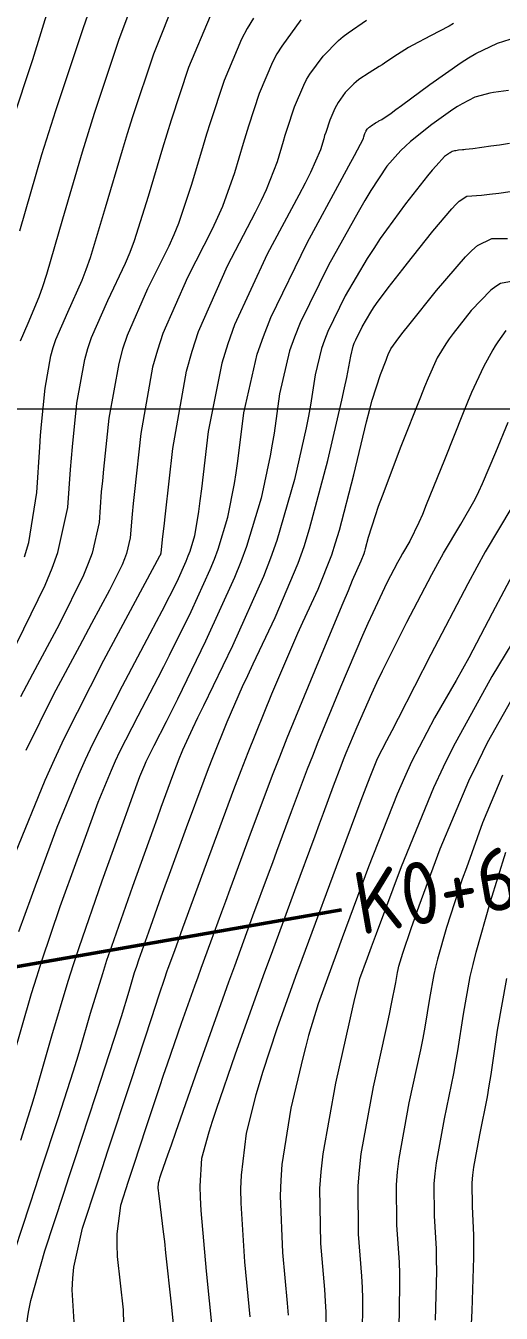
# Model space of a CAD drawing. Header units: millimetres. Extents: x 837475 to 838477, y 1189012 to 1191015.
# Drawn here: x 838106.9 to 838152.4, y 1190327.2 to 1190450.6 of the extents above; entities that cross this region are included whole.
import ezdxf

# ---------------------------------------------------------------- set-up
doc = ezdxf.new("R2010")
doc.units = ezdxf.units.MM
doc.header["$LTSCALE"] = 0.3
doc.layers.add('Abscisado 100m', color=250, linetype='Continuous', lineweight=50)
doc.layers.add('COORD', color=253, linetype='Continuous', lineweight=20)
doc.layers.add('COTAS 10', color=7, linetype='Continuous', lineweight=9, true_color=0x6e3e2d)
doc.layers.add('COTAS INT', color=7, linetype='Continuous', lineweight=5, true_color=0x9fa19f)
doc.styles.get("Standard").update_dxf_attribs({"font": 'isocp2.shx', "bigfont": '@extfont2.shx'})

msp = doc.modelspace()

# ---------------------------------------------------------------- linework, layer by layer
at = {"layer": 'Abscisado 100m'}
msp.add_line((838085.48, 1190356.87, 1705.28), (838137.07, 1190365.88, 1705.28), dxfattribs=at)
at = {"layer": 'COORD'}
msp.add_line((837476.51, 1190413.87), (838476.51, 1190413.87), dxfattribs=at)
at = {"layer": 'COTAS 10'}
for points in [[(838106.74, 1190399.7), (838107.15, 1190401.09), (838107.94, 1190405.87), (838108.21, 1190410.2), (838108.29, 1190411.31), (838108.38, 1190412.37), (838108.72, 1190415.87), (838109.27, 1190418.96), (838109.49, 1190419.76), (838109.74, 1190420.53), (838110.89, 1190423.15), (838112.27, 1190426.19), (838112.66, 1190427.23), (838113.05, 1190428.36), (838114.51, 1190433.15), (838116.13, 1190438.67), (838116.61, 1190440.26), (838117.12, 1190441.87), (838119.12, 1190447.88), (838121.33, 1190453.44)], [(838147.81, 1190450.79), (838147.38, 1190450.54), (838145.61, 1190449.6), (838143.9, 1190448.7), (838143.5, 1190448.48), (838143.13, 1190448.27), (838142.08, 1190447.59), (838141.21, 1190446.99), (838140.96, 1190446.82), (838140.7, 1190446.66), (838139.72, 1190446.06), (838138.75, 1190445.41), (838138.5, 1190445.21), (838138.26, 1190445), (838137.45, 1190444.17), (838136.76, 1190443.23), (838136.59, 1190442.95), (838136.44, 1190442.66), (838135.96, 1190441.52), (838135.57, 1190440.36), (838135.47, 1190440.05), (838135.38, 1190439.74), (838135.07, 1190438.68), (838134.11, 1190436.51), (838133.61, 1190435.51), (838133.01, 1190434.34), (838129.97, 1190428.68), (838126.85, 1190421.94), (838126.2, 1190420.09), (838125.63, 1190418.26), (838124.32, 1190411.7), (838123.68, 1190406.21), (838123.53, 1190405.05), (838123.4, 1190404.04), (838123.01, 1190401.7), (838122.56, 1190400.22), (838122.38, 1190399.75), (838122.19, 1190399.27), (838121.31, 1190397.32), (838119.88, 1190394.51), (838119.35, 1190393.48), (838118.75, 1190392.34), (838116.08, 1190387.32), (838113.25, 1190381.75), (838112.56, 1190380.27), (838111.9, 1190378.81), (838109.85, 1190373.77), (838108.18, 1190369.26), (838107.77, 1190368.15), (838107.39, 1190367.09), (838106.18, 1190363.77)], [(838111.55, 1190325.4), (838111.3, 1190329.5), (838111.36, 1190330.59), (838111.47, 1190331.67), (838112.31, 1190335.4), (838113.73, 1190339.74), (838114.21, 1190341.21), (838114.73, 1190342.79), (838116.91, 1190349.45), (838118.89, 1190355.48), (838119.28, 1190356.67), (838119.6, 1190357.65), (838120.2, 1190359.45), (838120.33, 1190359.84), (838120.37, 1190359.94), (838120.4, 1190360.03), (838120.5, 1190360.31), (838121.12, 1190361.99), (838121.47, 1190362.97), (838121.91, 1190364.16), (838124.15, 1190370.31), (838126.79, 1190377.42), (838127.48, 1190379.23), (838128.15, 1190380.95), (838130.43, 1190386.59), (838132.42, 1190391.26), (838132.91, 1190392.39), (838133.37, 1190393.43), (838134.84, 1190396.59), (838136.15, 1190399.9), (838136.52, 1190401.03), (838136.89, 1190402.27), (838138.25, 1190407.54), (838139.48, 1190412.62), (838139.76, 1190413.72), (838140.03, 1190414.7), (838140.81, 1190417.17), (838141.35, 1190418.54), (838141.46, 1190418.83), (838141.56, 1190419.08), (838141.82, 1190419.64), (838142.58, 1190420.68), (838143, 1190421.23), (838143.52, 1190421.89), (838146.16, 1190425.22), (838148.94, 1190428.45), (838149.55, 1190429.05), (838150.1, 1190429.53), (838151.47, 1190430.2), (838152.98, 1190430.19)], [(838153.74, 1190398.53), (838151.5, 1190394.29), (838149.26, 1190390.04), (838148.66, 1190388.94), (838148.07, 1190387.87), (838145.99, 1190384.29), (838143.78, 1190380.05), (838143.11, 1190378.57), (838142.41, 1190376.96), (838139.67, 1190370), (838137.16, 1190363.22), (838136.61, 1190361.72), (838136.12, 1190360.38), (838134.86, 1190356.88), (838133.94, 1190353.86), (838133.66, 1190352.82), (838133.37, 1190351.7), (838132.23, 1190346.88), (838131.38, 1190341.48), (838131.27, 1190339.98), (838131.21, 1190338.48), (838131.44, 1190333.05), (838131.89, 1190328.2), (838131.97, 1190327.07)], [(838149.31, 1190321.84), (838149.6, 1190327.47), (838149.74, 1190332.57), (838149.75, 1190333.71), (838149.75, 1190334.74), (838149.62, 1190337.47), (838149.6, 1190339.73), (838149.66, 1190340.46), (838149.75, 1190341.23), (838150.32, 1190344.35), (838151.04, 1190347.96), (838151.23, 1190349.03), (838151.41, 1190350.13), (838152.01, 1190354.35), (838152.89, 1190359.32)]]:
    msp.add_lwpolyline(points, dxfattribs=at)
at = {"layer": 'COTAS INT'}
for points in [[(838106.44, 1190477.7), (838107.93, 1190473.05), (838109.25, 1190468.34), (838109.51, 1190467.3), (838109.72, 1190466.36), (838110.08, 1190463.94), (838110.11, 1190462.04), (838110.11, 1190461.43), (838110.11, 1190460.8), (838110.08, 1190458.21), (838109.66, 1190454.84), (838109.41, 1190453.7), (838109.1, 1190452.48), (838107.51, 1190447.32), (838105.55, 1190441.33)], [(838106.29, 1190430.94), (838108.42, 1190438.25), (838109.07, 1190440.34), (838109.74, 1190442.47), (838112.38, 1190450.42), (838114.71, 1190457.08)], [(838118.02, 1190455.26), (838115.75, 1190449.15), (838113.43, 1190442.17), (838112.84, 1190440.3), (838112.27, 1190438.46), (838110.4, 1190432.05), (838108.84, 1190426.73), (838108.47, 1190425.57), (838108.12, 1190424.56), (838107.08, 1190422.05), (838106.33, 1190420.35)], [(838105.33, 1190390.07), (838108.73, 1190397), (838109.39, 1190398.62), (838109.94, 1190400.12), (838110.91, 1190404.43), (838111.16, 1190408.07), (838111.24, 1190409.14), (838111.34, 1190410.24), (838111.77, 1190414.43), (838112.52, 1190418.59), (838112.81, 1190419.67), (838113.15, 1190420.72), (838114.71, 1190424.26), (838116.42, 1190427.82), (838116.85, 1190428.89), (838117.26, 1190429.99), (838118.62, 1190434.26), (838119.98, 1190438.89), (838120.39, 1190440.22), (838120.81, 1190441.57), (838122.49, 1190446.61), (838124.56, 1190451.52)], [(838128.66, 1190451.31), (838128.07, 1190450.32), (838127.52, 1190449.3), (838125.85, 1190445.34), (838124.5, 1190441.26), (838124.16, 1190440.18), (838123.83, 1190439.1), (838122.74, 1190435.36), (838121.48, 1190431.62), (838121.04, 1190430.54), (838120.56, 1190429.45), (838118.53, 1190425.36), (838116.57, 1190420.91), (838116.14, 1190419.58), (838115.76, 1190418.22), (838114.82, 1190412.98), (838114.31, 1190408.1), (838114.2, 1190406.97), (838114.1, 1190405.93), (838113.88, 1190402.98), (838113.22, 1190400.06), (838112.84, 1190399.05), (838112.39, 1190397.94), (838110.07, 1190393.21), (838107.51, 1190388.45), (838106.35, 1190386.28)], [(838105.89, 1190371.34), (838108.71, 1190378.3), (838109.61, 1190380.28), (838110.55, 1190382.3), (838114.35, 1190389.8), (838119.71, 1190399.8), (838119.78, 1190399.94), (838119.79, 1190399.97), (838119.8, 1190400), (838119.82, 1190400.09), (838119.99, 1190401.66), (838120.1, 1190402.63), (838120.23, 1190403.83), (838120.93, 1190410.09), (838122.26, 1190417.49), (838122.79, 1190419.41), (838123.39, 1190421.28), (838126.16, 1190427.57), (838128.86, 1190432.71), (838129.42, 1190433.86), (838129.9, 1190434.88), (838130.96, 1190437.57), (838131.53, 1190439.53), (838131.7, 1190440.09), (838131.88, 1190440.66), (838132.59, 1190442.8), (838133.47, 1190444.87), (838133.75, 1190445.41), (838134.06, 1190445.93), (838135.32, 1190447.65), (838136.8, 1190449.17), (838137.25, 1190449.55), (838137.71, 1190449.91), (838139.48, 1190451.11)], [(838133.19, 1190451.13), (838131.36, 1190448.62), (838130.91, 1190447.87), (838130.49, 1190447.09), (838129.22, 1190444.07), (838128.19, 1190440.96), (838127.93, 1190440.13), (838127.68, 1190439.31), (838126.85, 1190436.47), (838125.69, 1190433.25), (838125.23, 1190432.2), (838124.71, 1190431.08), (838122.34, 1190426.47), (838119.98, 1190421.09), (838119.46, 1190419.5), (838119.01, 1190417.86), (838117.88, 1190411.53), (838117.27, 1190405.97), (838117.15, 1190404.8), (838117.05, 1190403.8), (838116.85, 1190401.53), (838116.51, 1190400.03), (838116.32, 1190399.51), (838116.08, 1190398.94), (838114.89, 1190396.51), (838113.17, 1190393.31), (838112.01, 1190391.14), (838109.53, 1190386.51), (838106.87, 1190381.16)], [(838105.62, 1190351.65), (838107.42, 1190357.86), (838107.92, 1190359.46), (838108.41, 1190361.01), (838110.17, 1190366.2), (838111.79, 1190370.68), (838112.19, 1190371.79), (838112.57, 1190372.85), (838113.8, 1190376.2), (838115.06, 1190379.28), (838115.46, 1190380.17), (838115.88, 1190381.07), (838117.61, 1190384.47), (838119.53, 1190388.13), (838120.08, 1190389.2), (838120.63, 1190390.29), (838122.69, 1190394.47), (838124.52, 1190398.49), (838124.92, 1190399.49), (838125.28, 1190400.45), (838126.2, 1190403.51), (838126.83, 1190406.71), (838126.99, 1190407.76), (838127.16, 1190408.88), (838127.74, 1190413.51), (838129.01, 1190419.1), (838129.61, 1190420.82), (838130.32, 1190422.62), (838133.79, 1190429.78), (838137.15, 1190435.97), (838137.8, 1190437.17), (838138.32, 1190438.14), (838139.18, 1190439.78), (838139.23, 1190439.96), (838139.25, 1190440.01), (838139.26, 1190440.06), (838139.33, 1190440.25), (838139.41, 1190440.44), (838139.43, 1190440.49), (838139.46, 1190440.54), (838139.58, 1190440.7), (838139.71, 1190440.83), (838139.75, 1190440.87), (838139.79, 1190440.9), (838139.95, 1190441.01), (838140.12, 1190441.11), (838140.16, 1190441.14), (838140.2, 1190441.17), (838140.35, 1190441.26), (838140.52, 1190441.38), (838140.58, 1190441.41), (838140.65, 1190441.45), (838140.94, 1190441.6), (838141.84, 1190442.21), (838142.29, 1190442.54), (838142.84, 1190442.94), (838145.54, 1190444.95), (838148.53, 1190447.06), (838149.25, 1190447.51), (838149.93, 1190447.92), (838152.01, 1190448.92), (838153.82, 1190449.47)], [(838153.07, 1190444.36), (838151.64, 1190444.17), (838151.28, 1190444.11), (838150.94, 1190444.03), (838149.85, 1190443.72), (838148.62, 1190443.1), (838148.2, 1190442.84), (838147.73, 1190442.54), (838145.73, 1190441.11), (838143.7, 1190439.48), (838143.22, 1190439.04), (838142.77, 1190438.61), (838141.43, 1190437.12), (838139.89, 1190434.79), (838139.32, 1190433.83), (838138.68, 1190432.73), (838135.84, 1190427.64), (838133.14, 1190422.11), (838132.59, 1190420.74), (838132.12, 1190419.44), (838131.15, 1190415.32), (838130.64, 1190411.55), (838130.46, 1190410.48), (838130.26, 1190409.38), (838129.4, 1190405.32), (838128, 1190400.68), (838127.45, 1190399.23), (838126.84, 1190397.71), (838124.08, 1190391.61), (838121.38, 1190386.08), (838120.81, 1190384.92), (838120.31, 1190383.91), (838119.14, 1190381.61), (838118.51, 1190380.39), (838118.36, 1190380.06), (838118.22, 1190379.74), (838117.76, 1190378.63), (838116.97, 1190376.44), (838116.61, 1190375.44), (838116.18, 1190374.27), (838114.15, 1190368.63), (838111.94, 1190362.24), (838111.4, 1190360.61), (838110.89, 1190359.03), (838109.33, 1190353.8), (838108.05, 1190349.32), (838107.73, 1190348.21), (838107.41, 1190347.15), (838106.36, 1190343.8)], [(838153.15, 1190439.28), (838152.2, 1190439.14), (838151.39, 1190439.03), (838149.66, 1190438.79), (838148.95, 1190438.71), (838148.8, 1190438.69), (838148.66, 1190438.68), (838148.27, 1190438.64), (838148.02, 1190438.6), (838147.95, 1190438.59), (838147.89, 1190438.58), (838147.69, 1190438.52), (838147.47, 1190438.41), (838147.4, 1190438.36), (838147.31, 1190438.31), (838146.95, 1190438.05), (838146.13, 1190437.17), (838145.76, 1190436.73), (838145.32, 1190436.19), (838143.22, 1190433.52), (838140.8, 1190430.2), (838140.17, 1190429.24), (838139.55, 1190428.28), (838137.44, 1190424.69), (838135.79, 1190421.29), (838135.45, 1190420.45), (838135.16, 1190419.66), (838134.57, 1190417.12), (838134.11, 1190414.22), (838133.92, 1190413.19), (838133.69, 1190412.05), (838132.6, 1190407.12), (838130.9, 1190401.28), (838130.28, 1190399.58), (838129.61, 1190397.83), (838126.65, 1190391.18), (838123.87, 1190385.44), (838123.31, 1190384.27), (838122.83, 1190383.27), (838121.86, 1190381.18), (838121.45, 1190380.15), (838121.32, 1190379.82), (838121.19, 1190379.48), (838120.69, 1190378.12), (838119.81, 1190375.69), (838119.44, 1190374.68), (838119.03, 1190373.52), (838117.08, 1190368.12), (838115.07, 1190362.39), (838114.61, 1190361.02), (838114.2, 1190359.75), (838113.04, 1190355.96), (838112.04, 1190352.5), (838111.71, 1190351.44), (838111.37, 1190350.33), (838109.97, 1190345.96), (838108.29, 1190340.84), (838107.77, 1190339.26), (838107.23, 1190337.61), (838105.08, 1190331.07)], [(838106.97, 1190326.31), (838107.14, 1190327.35), (838107.36, 1190328.47), (838108.69, 1190333.23), (838110.5, 1190338.74), (838111.03, 1190340.34), (838111.56, 1190341.97), (838113.58, 1190348.11), (838115.33, 1190353.51), (838115.7, 1190354.67), (838116.02, 1190355.68), (838116.75, 1190358.11), (838117.29, 1190359.88), (838117.49, 1190360.48), (838117.7, 1190361.11), (838118.64, 1190363.79), (838119.84, 1190367.13), (838120.22, 1190368.18), (838120.63, 1190369.29), (838122.26, 1190373.79), (838123.94, 1190378.3), (838124.36, 1190379.42), (838124.78, 1190380.49), (838126.15, 1190383.88), (838127.62, 1190387.27), (838128.11, 1190388.32), (838128.62, 1190389.44), (838130.74, 1190393.88), (838132.94, 1190399.11), (838133.5, 1190400.7), (838134.03, 1190402.37), (838135.79, 1190408.93), (838137.12, 1190414.72), (838137.38, 1190415.9), (838137.59, 1190416.89), (838137.98, 1190418.93), (838138.2, 1190419.87), (838138.31, 1190420.17), (838138.44, 1190420.48), (838139.05, 1190421.74), (838139.89, 1190423.14), (838140.15, 1190423.55), (838140.43, 1190423.96), (838141.56, 1190425.48), (838142.95, 1190427.27), (838143.4, 1190427.84), (838143.88, 1190428.44), (838145.84, 1190430.9), (838147.64, 1190433.04), (838148.01, 1190433.45), (838148.34, 1190433.76), (838149.08, 1190434.24), (838150.49, 1190434.34), (838151.24, 1190434.43), (838152.14, 1190434.55), (838156.68, 1190435.2)], [(838153.86, 1190426.17), (838152.31, 1190425.88), (838151.85, 1190425.6), (838151.36, 1190425.25), (838149.48, 1190423.29), (838147.78, 1190421.08), (838147.4, 1190420.57), (838147.07, 1190420.1), (838146.24, 1190418.77), (838145.38, 1190416.82), (838145.03, 1190415.97), (838144.63, 1190414.98), (838142.77, 1190410.27), (838140.97, 1190405.52), (838140.6, 1190404.51), (838140.29, 1190403.63), (838139.64, 1190401.56), (838139.36, 1190400.47), (838139.28, 1190400.21), (838139.21, 1190399.98), (838138.94, 1190399.3), (838138.12, 1190397.43), (838137.71, 1190396.45), (838137.21, 1190395.26), (838134.71, 1190389.3), (838131.86, 1190382.33), (838131.14, 1190380.52), (838130.45, 1190378.76), (838128.2, 1190372.79), (838126.39, 1190367.82), (838125.97, 1190366.68), (838125.6, 1190365.65), (838124.54, 1190362.79), (838123.62, 1190360.27), (838123.32, 1190359.45), (838123.01, 1190358.58), (838121.75, 1190355.01), (838120.4, 1190351.1), (838120.03, 1190350.02), (838119.66, 1190348.93), (838118.36, 1190345.01), (838117.21, 1190341.48), (838116.93, 1190340.64), (838116.68, 1190339.86), (838115.92, 1190337.56), (838115.57, 1190334.86), (838115.58, 1190333.83), (838115.63, 1190332.69), (838116.18, 1190327.56), (838116.32, 1190322)], [(838152.81, 1190421.37), (838152.03, 1190420.28), (838151.8, 1190419.91), (838151.57, 1190419.52), (838150.67, 1190417.89), (838149.53, 1190415.43), (838149.14, 1190414.52), (838148.72, 1190413.5), (838146.93, 1190409), (838145.2, 1190404.67), (838144.82, 1190403.76), (838144.48, 1190402.98), (838143.61, 1190401.21), (838142.91, 1190400.02), (838142.69, 1190399.6), (838142.44, 1190399.15), (838141.43, 1190397.21), (838140.07, 1190394.34), (838139.6, 1190393.31), (838139.1, 1190392.18), (838136.99, 1190387.21), (838134.83, 1190381.94), (838134.3, 1190380.62), (838133.8, 1190379.35), (838132.26, 1190375.27), (838130.87, 1190371.48), (838130.47, 1190370.4), (838130.07, 1190369.31), (838128.57, 1190365.27), (838126.83, 1190360.5), (838126.28, 1190358.96), (838125.69, 1190357.32), (838123.31, 1190350.58), (838121.19, 1190344.55), (838120.78, 1190343.36), (838120.44, 1190342.39), (838119.81, 1190340.58), (838119.68, 1190340.17), (838119.65, 1190340.07), (838119.62, 1190339.98), (838119.53, 1190339.72), (838119.52, 1190339.24), (838119.53, 1190339.01), (838119.56, 1190338.74), (838119.72, 1190337.44), (838120.02, 1190335.05), (838120.13, 1190334.11), (838120.25, 1190333.03), (838120.78, 1190328.11), (838121.27, 1190323.43)], [(838124.75, 1190325.58), (838124.17, 1190331.27), (838123.66, 1190337.09), (838123.59, 1190338.34), (838123.56, 1190339.43), (838123.71, 1190342.09), (838124.43, 1190344.61), (838124.75, 1190345.63), (838125.13, 1190346.78), (838126.95, 1190352.09), (838129.14, 1190358.26), (838129.75, 1190359.96), (838130.37, 1190361.65), (838132.61, 1190367.75), (838134.55, 1190372.97), (838134.97, 1190374.12), (838135.35, 1190375.14), (838136.31, 1190377.75), (838137.05, 1190379.69), (838137.29, 1190380.29), (838137.54, 1190380.93), (838138.57, 1190383.43), (838139.98, 1190386.6), (838140.48, 1190387.65), (838141.02, 1190388.77), (838143.35, 1190393.43), (838145.74, 1190398), (838146.31, 1190399.07), (838146.85, 1190400.04), (838148.49, 1190402.83), (838149.86, 1190405.24), (838150.22, 1190405.97), (838150.59, 1190406.73), (838151.85, 1190409.72), (838153.02, 1190412.61)], [(838153.37, 1190404.46), (838150.84, 1190400.17), (838150.03, 1190398.71), (838149.17, 1190397.11), (838145.63, 1190390.35), (838142.5, 1190384.23), (838141.89, 1190383.03), (838141.38, 1190382.06), (838140.49, 1190380.35), (838139.79, 1190378.6), (838139.4, 1190377.59), (838138.94, 1190376.35), (838136.56, 1190370), (838133.92, 1190362.86), (838133.29, 1190361.12), (838132.69, 1190359.49), (838130.91, 1190354.48), (838129.53, 1190350.32), (838129.2, 1190349.23), (838128.9, 1190348.16), (838127.97, 1190344.48), (838127.47, 1190340.46), (838127.43, 1190339.16), (838127.44, 1190337.79), (838127.81, 1190332.16), (838128.32, 1190326.89)], [(838154.75, 1190393.68), (838151.48, 1190388.23), (838147.78, 1190381.51), (838146.82, 1190379.56), (838145.89, 1190377.56), (838142.79, 1190370), (838140.4, 1190363.59), (838139.93, 1190362.32), (838139.54, 1190361.27), (838138.81, 1190359.28), (838138.34, 1190357.4), (838138.11, 1190356.42), (838137.84, 1190355.24), (838136.5, 1190349.28), (838135.3, 1190342.5), (838135.11, 1190340.8), (838134.99, 1190339.18), (838135.08, 1190333.93), (838135.46, 1190329.51), (838135.52, 1190328.4), (838135.57, 1190327.34), (838135.57, 1190323.93)], [(838139.08, 1190324.82), (838139.11, 1190328.65), (838139.08, 1190329.72), (838139.03, 1190330.81), (838138.71, 1190334.82), (838138.67, 1190339.45), (838138.8, 1190340.94), (838138.98, 1190342.51), (838140.15, 1190348.93), (838141.42, 1190354.72), (838141.67, 1190355.9), (838141.88, 1190356.89), (838142.27, 1190358.93), (838142.44, 1190359.87), (838142.51, 1190360.17), (838142.58, 1190360.48), (838142.94, 1190361.74), (838143.74, 1190364.09), (838144.11, 1190365.1), (838144.53, 1190366.26), (838146.54, 1190371.74), (838149.28, 1190378.26), (838150.15, 1190380.08), (838151.07, 1190381.91), (838154.81, 1190388.58)], [(838152.49, 1190378.78), (838150.58, 1190374.21), (838149.03, 1190369.92), (838148.64, 1190368.82), (838148.28, 1190367.75), (838147.14, 1190364.21), (838146.27, 1190361.16), (838146.09, 1190360.41), (838145.92, 1190359.69), (838145.52, 1190357.41), (838145.06, 1190354.64), (838144.86, 1190353.61), (838144.63, 1190352.47), (838143.54, 1190347.41), (838142.57, 1190342.08), (838142.42, 1190340.78), (838142.31, 1190339.54), (838142.35, 1190335.7), (838142.6, 1190332.12), (838142.64, 1190331.05), (838142.65, 1190329.95), (838142.58, 1190325.7)], [(838146.09, 1190326.59), (838146.2, 1190331.26), (838146.19, 1190332.38), (838146.17, 1190333.43), (838145.98, 1190336.59), (838145.96, 1190339.64), (838146.04, 1190340.62), (838146.16, 1190341.65), (838146.93, 1190345.88), (838147.83, 1190350.22), (838148.04, 1190351.32), (838148.23, 1190352.39), (838148.76, 1190355.88), (838149.41, 1190359.5), (838149.67, 1190360.64), (838149.96, 1190361.84), (838151.33, 1190366.69), (838152.81, 1190371.41)]]:
    msp.add_lwpolyline(points, dxfattribs=at)

# ---------------------------------------------------------------- texts
at = {"layer": 'Abscisado 100m'}
msp.add_text('K0+600.00', height=6, rotation=9.9049, dxfattribs=at).set_placement((838138.9, 1190363.46))

doc.saveas('drawing.dxf')
